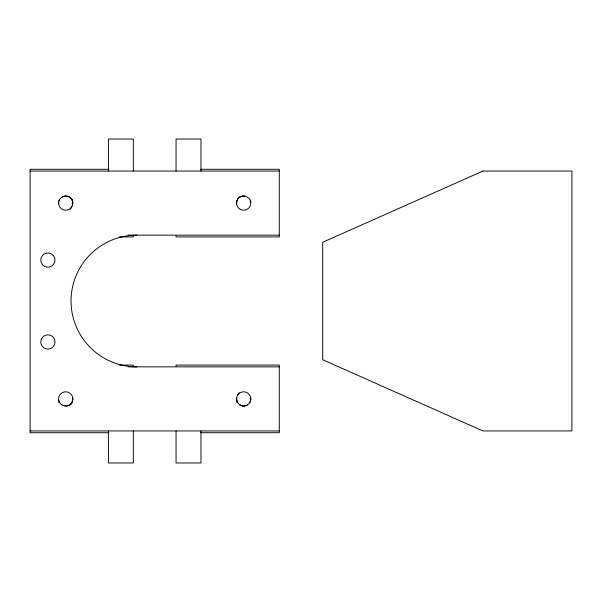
<?xml version="1.0" encoding="UTF-8"?>
<svg xmlns="http://www.w3.org/2000/svg" width="602" height="602" viewBox="0 0 602 602"><rect width="100%" height="100%" fill="white"/><g stroke="black" fill="none" stroke-linecap="round" stroke-linejoin="round"><path stroke-width="0.9" d="M58.635 202.212L58.635 203.995M72.759 203.995A7.104 7.104 0 0 0 62.962 196.568A7.104 7.104 0 0 0 61.427 208.774A7.104 7.104 0 0 0 72.759 203.995L72.406 199.428M236.624 398.005L236.977 402.572M250.748 399.788L250.748 398.005M59.688 199.292L59.463 199.676A7.074 7.074 0 0 0 58.928 200.902M70.276 209.338L71.939 206.539M72.759 398.005L72.759 399.788A7.104 7.104 0 0 1 71.939 402.324L71.706 402.708A7.126 7.126 0 0 1 69.516 404.905L69.125 405.131M70.276 405.131L71.939 402.324M239.107 196.869L237.451 199.676A7.104 7.104 0 0 0 236.624 202.212L236.624 203.995M237.451 395.461L239.107 392.662M249.702 402.708L249.928 402.324A7.074 7.074 0 0 0 250.462 401.098M239.152 197.622L240.258 196.869M69.516 404.905L71.676 403.28M237.436 198.916L239.506 197.343M69.885 404.657L71.947 403.084M61.886 197.095L62.269 196.869A7.119 7.119 0 0 1 63.496 196.335M247.121 405.131L247.505 404.905M244.578 405.959L242.794 405.959M108.932 169.29L30.1 169.29L30.1 432.71L108.932 432.71M200.451 169.29L279.283 169.29L279.283 236.925L176.055 236.925L176.055 235.773M30.1 171.066L279.283 171.066M128.083 235.141L279.283 235.141M119.256 236.925L133.335 236.925L133.335 235.773M119.256 365.075L133.335 365.075L133.335 366.227M128.083 366.859L279.283 366.859M30.1 430.934L279.283 430.934M200.451 432.71L279.283 432.71L279.283 365.075L176.055 365.075L176.055 366.227M244.578 196.041L242.794 196.041A7.104 7.104 0 0 0 241.47 196.35M64.805 405.959L66.589 405.959A7.104 7.104 0 0 0 67.913 405.65M69.125 196.869L69.516 197.095A7.119 7.119 0 0 1 71.698 199.285L71.939 199.676M239.874 404.905L240.258 405.131M237.451 402.324L237.677 402.708M58.635 399.788L58.928 401.993M236.624 399.788L236.691 400.225M72.759 202.212L72.466 200.007M250.515 200.361L250.748 202.212L250.455 200.007M58.755 400.714L58.988 402.572M200.97 171.066L200.97 139.032L176.055 139.032L176.055 171.066M200.97 430.934L200.97 462.968L176.055 462.968L176.055 430.934M133.335 171.066L133.335 139.032L108.413 139.032L108.413 171.066M133.335 430.934L133.335 462.968L108.413 462.968L108.413 430.934M63.466 196.365A7.074 7.074 0 0 1 64.775 196.071L66.589 196.041A7.066 7.066 0 0 1 67.898 196.335M71.901 199.646A7.066 7.066 0 0 1 72.436 200.872M245.925 405.635A7.074 7.074 0 0 1 244.615 405.929M242.854 405.929A7.074 7.074 0 0 1 241.545 405.635M237.542 402.324A7.074 7.074 0 0 1 237.007 401.098M136.895 366.859A65.859 65.859 0 0 1 71.036 301A65.859 65.859 0 0 1 136.895 235.141M482.902 171.066L322.717 242.26L322.717 359.74L482.902 430.934L571.9 430.934L571.9 171.066L482.902 171.066M240.13 209.27A7.119 7.119 0 0 0 250.808 203.107A7.119 7.119 0 0 0 240.13 196.937A7.119 7.119 0 0 0 240.13 209.27M240.13 405.063A7.119 7.119 0 0 0 250.808 398.893A7.119 7.119 0 0 0 240.13 392.73A7.119 7.119 0 0 0 240.13 405.063M62.141 405.063A7.119 7.119 0 0 0 72.819 398.893A7.119 7.119 0 0 0 62.141 392.73A7.119 7.119 0 0 0 62.141 405.063M44.337 266.227A7.119 7.119 0 0 0 55.015 260.064A7.119 7.119 0 0 0 44.337 253.893A7.119 7.119 0 0 0 44.337 266.227M43.562 347.587A7.119 7.119 0 0 0 54.955 342.869A7.119 7.119 0 0 0 45.173 335.359A7.119 7.119 0 0 0 43.562 347.587"/></g></svg>
